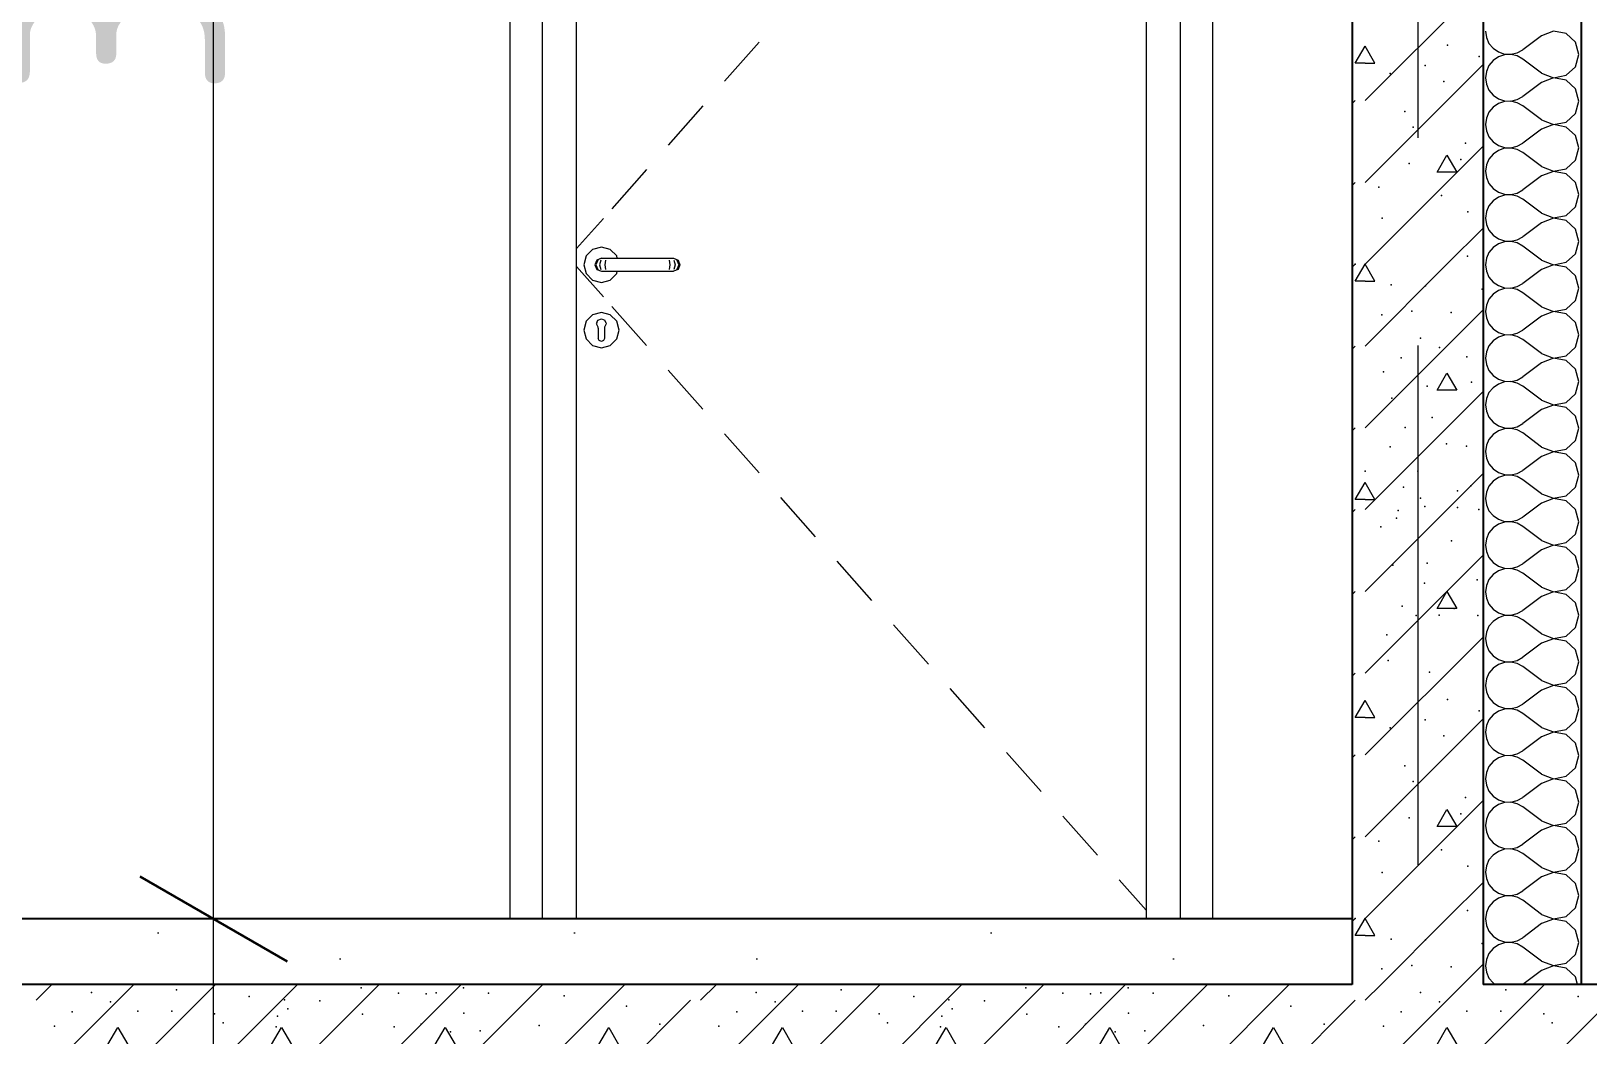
# Model space of a CAD drawing. Header units: millimetres. Extents: x 18162 to 7085488, y 72188 to 247925.
# Drawn here: x 4261495 to 4263873, y 149576 to 151110 of the extents above; entities that cross this region are included whole.
import ezdxf
from ezdxf.enums import TextEntityAlignment as Align

# ---------------------------------------------------------------- set-up
doc = ezdxf.new("R2010")
doc.units = ezdxf.units.MM
doc.header["$MEASUREMENT"] = 0
doc.linetypes.add('Double Dashed', pattern=[1093.611073, 529.166651, -211.666656, 141.111112, -211.666656])
for name, color, linetype in [('Archicad Doors', 7, 'Continuous'), ('Structural - Bearing', 7, 'Continuous'), ('Structural - Grid', 7, 'Continuous')]:
    doc.layers.add(name, color=color, linetype=linetype)
doc.styles.add('GENERATED_STYLE_3', font='', dxfattribs={"width": 0.8})
doc.styles.get('GENERATED_STYLE_3').set_extended_font_data('ISOCPEUR MON')
doc.dimstyles.new('GENERATED_STYLE__12', dxfattribs={"dimtxt": 330.000007, "dimasz": 171, "dimexe": 0.18, "dimexo": 150, "dimgap": 0, "dimtad": 1, "dimdec": 0, "dimzin": 0, "dimdsep": 46, "dimtxsty": 'GENERATED_STYLE_3', "dimblk": 'ARROWHEAD_2', "dimblk1": 'ARROWHEAD_2', "dimblk2": 'ARROWHEAD_2', "dimcen": 0.09, "dimclrd": 13, "dimclre": 13, "dimclrt": 13, "dimadec": 0, "dimazin": 0, "dimtfac": 1, "dimtdec": 4, "dimtmove": 0, "dimatfit": 3, "dimfxl": 1, "dimtolj": 1, "dimtzin": 0, "dimarcsym": 0})
doc.dimstyles.new('GENERATED_STYLE__13', dxfattribs={"dimtxt": 330.000007, "dimasz": 171, "dimexe": 0.18, "dimexo": 0.0625, "dimgap": 0, "dimtad": 1, "dimdec": 0, "dimzin": 0, "dimdsep": 46, "dimtxsty": 'GENERATED_STYLE_3', "dimblk": 'ARROWHEAD_2', "dimblk1": 'ARROWHEAD_2', "dimblk2": 'ARROWHEAD_2', "dimcen": 0.09, "dimse1": 1, "dimse2": 1, "dimclrd": 13, "dimclre": 13, "dimclrt": 13, "dimadec": 0, "dimazin": 0, "dimtfac": 1, "dimtdec": 4, "dimtmove": 0, "dimatfit": 3, "dimfxl": 1, "dimtolj": 1, "dimtzin": 0, "dimarcsym": 0})

# ---------------------------------------------------------------- blocks, each defined once
blk = doc.blocks.new('*X1442', base_point=(4294986.6, 104752.7))
at = {"layer": 'Structural - Bearing', "color": 7, "linetype": 'Continuous', "lineweight": 9}
for p, q in [((4263716.7, 151109.8), (4263718, 151100.1)), ((4263820.6, 151109.7), (4263802.4, 151102.7)), ((4263839.8, 151106.1), (4263820.6, 151109.7)), ((4263854.2, 151092.9), (4263839.8, 151106.1)), ((4263718, 151100.1), (4263722, 151091.1)), ((4263722, 151091.1), (4263728.3, 151083.5)), ((4263728.3, 151083.5), (4263736.4, 151077.9)), ((4263765.2, 151076.5), (4263773.8, 151081.3)), ((4263802.4, 151102.7), (4263773.8, 151081.3)), ((4263859.5, 151074.1), (4263854.2, 151092.9)), ((4263728.3, 151064.8), (4263722, 151057.2)), ((4263736.4, 151070.4), (4263728.3, 151064.8)), ((4263736.4, 151077.9), (4263745.7, 151074.8)), ((4263745.7, 151073.5), (4263736.4, 151070.4)), ((4263745.7, 151074.8), (4263755.6, 151074.3)), ((4263755.6, 151074), (4263745.7, 151073.5)), ((4263755.6, 151074.3), (4263765.2, 151076.5)), ((4263765.2, 151071.8), (4263755.6, 151074)), ((4263773.8, 151067), (4263765.2, 151071.8)), ((4263802.4, 151045.6), (4263773.8, 151067)), ((4263854.2, 151055.4), (4263859.5, 151074.1)), ((4263718, 151048.2), (4263716.7, 151038.4)), ((4263716.7, 151038.4), (4263718, 151028.7)), ((4263722, 151057.2), (4263718, 151048.2)), ((4263802.4, 151045.6), (4263820.6, 151038.6)), ((4263820.6, 151038.3), (4263802.4, 151031.3)), ((4263820.6, 151038.6), (4263839.8, 151042.2)), ((4263839.8, 151034.6), (4263820.6, 151038.3)), ((4263839.8, 151042.2), (4263854.2, 151055.4)), ((4263854.2, 151021.5), (4263839.8, 151034.6)), ((4263718, 151028.7), (4263722, 151019.6)), ((4263722, 151019.6), (4263728.3, 151012.1)), ((4263728.3, 151012.1), (4263736.4, 151006.5)), ((4263802.4, 151031.3), (4263773.8, 151009.8)), ((4263859.5, 151002.7), (4263854.2, 151021.5)), ((4263728.3, 150993.4), (4263722, 150985.8)), ((4263736.4, 150998.9), (4263728.3, 150993.4)), ((4263736.4, 151006.5), (4263745.7, 151003.3)), ((4263745.7, 151002.1), (4263736.4, 150998.9)), ((4263745.7, 151003.3), (4263755.6, 151002.8)), ((4263755.6, 151002.6), (4263745.7, 151002.1)), ((4263755.6, 151002.8), (4263765.2, 151005.1)), ((4263765.2, 151000.3), (4263755.6, 151002.6)), ((4263765.2, 151005.1), (4263773.8, 151009.8)), ((4263773.8, 150995.6), (4263765.2, 151000.3)), ((4263802.4, 150974.1), (4263773.8, 150995.6)), ((4263854.2, 150983.9), (4263859.5, 151002.7)), ((4263718, 150976.8), (4263716.7, 150967)), ((4263716.7, 150967), (4263718, 150957.2)), ((4263722, 150985.8), (4263718, 150976.8)), ((4263802.4, 150974.1), (4263820.6, 150967.1)), ((4263820.6, 150966.8), (4263802.4, 150959.8)), ((4263820.6, 150967.1), (4263839.8, 150970.8)), ((4263839.8, 150963.2), (4263820.6, 150966.8)), ((4263839.8, 150970.8), (4263854.2, 150983.9)), ((4263854.2, 150950.1), (4263839.8, 150963.2)), ((4263718, 150957.2), (4263722, 150948.2)), ((4263722, 150948.2), (4263728.3, 150940.6)), ((4263728.3, 150940.6), (4263736.4, 150935)), ((4263802.4, 150959.8), (4263773.8, 150938.4)), ((4263859.5, 150931.3), (4263854.2, 150950.1)), ((4263728.3, 150921.9), (4263722, 150914.3)), ((4263736.4, 150927.5), (4263728.3, 150921.9)), ((4263736.4, 150935), (4263745.7, 150931.9)), ((4263745.7, 150930.7), (4263736.4, 150927.5)), ((4263745.7, 150931.9), (4263755.6, 150931.4)), ((4263755.6, 150931.1), (4263745.7, 150930.7)), ((4263755.6, 150931.4), (4263765.2, 150933.7)), ((4263765.2, 150928.9), (4263755.6, 150931.1)), ((4263765.2, 150933.7), (4263773.8, 150938.4)), ((4263773.8, 150924.1), (4263765.2, 150928.9)), ((4263802.4, 150902.7), (4263773.8, 150924.1)), ((4263854.2, 150912.5), (4263859.5, 150931.3)), ((4263718, 150905.3), (4263716.7, 150895.6)), ((4263716.7, 150895.6), (4263718, 150885.8)), ((4263722, 150914.3), (4263718, 150905.3)), ((4263802.4, 150902.7), (4263820.6, 150895.7)), ((4263820.6, 150895.4), (4263802.4, 150888.4)), ((4263820.6, 150895.7), (4263839.8, 150899.3)), ((4263839.8, 150891.8), (4263820.6, 150895.4)), ((4263839.8, 150899.3), (4263854.2, 150912.5)), ((4263854.2, 150878.6), (4263839.8, 150891.8)), ((4263718, 150885.8), (4263722, 150876.8)), ((4263722, 150876.8), (4263728.3, 150869.2)), ((4263728.3, 150869.2), (4263736.4, 150863.6)), ((4263802.4, 150888.4), (4263773.8, 150867)), ((4263859.5, 150859.8), (4263854.2, 150878.6)), ((4263728.3, 150850.5), (4263722, 150842.9)), ((4263736.4, 150856.1), (4263728.3, 150850.5)), ((4263736.4, 150863.6), (4263745.7, 150860.5)), ((4263745.7, 150859.2), (4263736.4, 150856.1)), ((4263745.7, 150860.5), (4263755.6, 150860)), ((4263755.6, 150859.7), (4263745.7, 150859.2)), ((4263755.6, 150860), (4263765.2, 150862.2)), ((4263765.2, 150857.5), (4263755.6, 150859.7)), ((4263765.2, 150862.2), (4263773.8, 150867)), ((4263773.8, 150852.7), (4263765.2, 150857.5)), ((4263802.4, 150831.3), (4263773.8, 150852.7)), ((4263854.2, 150841.1), (4263859.5, 150859.8)), ((4263718, 150833.9), (4263716.7, 150824.1)), ((4263716.7, 150824.1), (4263718, 150814.4)), ((4263722, 150842.9), (4263718, 150833.9)), ((4263802.4, 150831.3), (4263820.6, 150824.3)), ((4263820.6, 150824), (4263802.4, 150817)), ((4263820.6, 150824.3), (4263839.8, 150827.9)), ((4263839.8, 150820.4), (4263820.6, 150824)), ((4263839.8, 150827.9), (4263854.2, 150841.1)), ((4263854.2, 150807.2), (4263839.8, 150820.4)), ((4263718, 150814.4), (4263722, 150805.4)), ((4263722, 150805.4), (4263728.3, 150797.8)), ((4263728.3, 150797.8), (4263736.4, 150792.2)), ((4263802.4, 150817), (4263773.8, 150795.6)), ((4263859.5, 150788.4), (4263854.2, 150807.2)), ((4263728.3, 150779.1), (4263722, 150771.5)), ((4263736.4, 150784.6), (4263728.3, 150779.1)), ((4263736.4, 150792.2), (4263745.7, 150789)), ((4263745.7, 150787.8), (4263736.4, 150784.6)), ((4263745.7, 150789), (4263755.6, 150788.6)), ((4263755.6, 150788.3), (4263745.7, 150787.8)), ((4263755.6, 150788.6), (4263765.2, 150790.8)), ((4263765.2, 150786), (4263755.6, 150788.3)), ((4263765.2, 150790.8), (4263773.8, 150795.6)), ((4263773.8, 150781.3), (4263765.2, 150786)), ((4263802.4, 150759.8), (4263773.8, 150781.3)), ((4263854.2, 150769.6), (4263859.5, 150788.4)), ((4263718, 150762.5), (4263716.7, 150752.7)), ((4263716.7, 150752.7), (4263718, 150742.9)), ((4263722, 150771.5), (4263718, 150762.5)), ((4263802.4, 150759.8), (4263820.6, 150752.8)), ((4263820.6, 150752.6), (4263802.4, 150745.6)), ((4263820.6, 150752.8), (4263839.8, 150756.5)), ((4263839.8, 150748.9), (4263820.6, 150752.6)), ((4263839.8, 150756.5), (4263854.2, 150769.6)), ((4263854.2, 150735.8), (4263839.8, 150748.9)), ((4263718, 150742.9), (4263722, 150733.9)), ((4263722, 150733.9), (4263728.3, 150726.3)), ((4263728.3, 150726.3), (4263736.4, 150720.8)), ((4263802.4, 150745.6), (4263773.8, 150724.1)), ((4263859.5, 150717), (4263854.2, 150735.8)), ((4263728.3, 150707.6), (4263722, 150700.1)), ((4263736.4, 150713.2), (4263728.3, 150707.6)), ((4263736.4, 150720.8), (4263745.7, 150717.6)), ((4263745.7, 150716.4), (4263736.4, 150713.2)), ((4263745.7, 150717.6), (4263755.6, 150717.1)), ((4263755.6, 150716.8), (4263745.7, 150716.4)), ((4263755.6, 150717.1), (4263765.2, 150719.4)), ((4263765.2, 150714.6), (4263755.6, 150716.8)), ((4263765.2, 150719.4), (4263773.8, 150724.1)), ((4263773.8, 150709.8), (4263765.2, 150714.6)), ((4263802.4, 150688.4), (4263773.8, 150709.8)), ((4263854.2, 150698.2), (4263859.5, 150717)), ((4263718, 150691), (4263716.7, 150681.3)), ((4263716.7, 150681.3), (4263718, 150671.5)), ((4263722, 150700.1), (4263718, 150691)), ((4263802.4, 150688.4), (4263820.6, 150681.4)), ((4263820.6, 150681.1), (4263802.4, 150674.1)), ((4263820.6, 150681.4), (4263839.8, 150685)), ((4263839.8, 150677.5), (4263820.6, 150681.1)), ((4263839.8, 150685), (4263854.2, 150698.2)), ((4263854.2, 150664.3), (4263839.8, 150677.5)), ((4263718, 150671.5), (4263722, 150662.5)), ((4263722, 150662.5), (4263728.3, 150654.9)), ((4263728.3, 150654.9), (4263736.4, 150649.3)), ((4263802.4, 150674.1), (4263773.8, 150652.7)), ((4263859.5, 150645.6), (4263854.2, 150664.3)), ((4263728.3, 150636.2), (4263722, 150628.6)), ((4263736.4, 150641.8), (4263728.3, 150636.2)), ((4263736.4, 150649.3), (4263745.7, 150646.2)), ((4263745.7, 150644.9), (4263736.4, 150641.8)), ((4263745.7, 150646.2), (4263755.6, 150645.7)), ((4263755.6, 150645.4), (4263745.7, 150644.9)), ((4263755.6, 150645.7), (4263765.2, 150647.9)), ((4263765.2, 150643.2), (4263755.6, 150645.4)), ((4263765.2, 150647.9), (4263773.8, 150652.7)), ((4263773.8, 150638.4), (4263765.2, 150643.2)), ((4263802.4, 150617), (4263773.8, 150638.4)), ((4263854.2, 150626.8), (4263859.5, 150645.6)), ((4263718, 150619.6), (4263716.7, 150609.8)), ((4263716.7, 150609.8), (4263718, 150600.1)), ((4263722, 150628.6), (4263718, 150619.6)), ((4263802.4, 150617), (4263820.6, 150610)), ((4263820.6, 150609.7), (4263802.4, 150602.7)), ((4263820.6, 150610), (4263839.8, 150613.6)), ((4263839.8, 150606.1), (4263820.6, 150609.7)), ((4263839.8, 150613.6), (4263854.2, 150626.8)), ((4263854.2, 150592.9), (4263839.8, 150606.1)), ((4263718, 150600.1), (4263722, 150591.1)), ((4263722, 150591.1), (4263728.3, 150583.5)), ((4263728.3, 150583.5), (4263736.4, 150577.9)), ((4263802.4, 150602.7), (4263773.8, 150581.3)), ((4263859.5, 150574.1), (4263854.2, 150592.9)), ((4263728.3, 150564.8), (4263722, 150557.2)), ((4263736.4, 150570.4), (4263728.3, 150564.8)), ((4263736.4, 150577.9), (4263745.7, 150574.8)), ((4263745.7, 150573.5), (4263736.4, 150570.4)), ((4263745.7, 150574.8), (4263755.6, 150574.3)), ((4263755.6, 150574), (4263745.7, 150573.5)), ((4263755.6, 150574.3), (4263765.2, 150576.5)), ((4263765.2, 150571.8), (4263755.6, 150574)), ((4263765.2, 150576.5), (4263773.8, 150581.3)), ((4263773.8, 150567), (4263765.2, 150571.8)), ((4263802.4, 150545.6), (4263773.8, 150567)), ((4263854.2, 150555.4), (4263859.5, 150574.1)), ((4263718, 150548.2), (4263716.7, 150538.4)), ((4263716.7, 150538.4), (4263718, 150528.7)), ((4263722, 150557.2), (4263718, 150548.2)), ((4263802.4, 150545.6), (4263820.6, 150538.6)), ((4263820.6, 150538.3), (4263802.4, 150531.3)), ((4263820.6, 150538.6), (4263839.8, 150542.2)), ((4263839.8, 150534.6), (4263820.6, 150538.3)), ((4263839.8, 150542.2), (4263854.2, 150555.4)), ((4263854.2, 150521.5), (4263839.8, 150534.6)), ((4263718, 150528.7), (4263722, 150519.6)), ((4263722, 150519.6), (4263728.3, 150512.1)), ((4263728.3, 150512.1), (4263736.4, 150506.5)), ((4263802.4, 150531.3), (4263773.8, 150509.8)), ((4263859.5, 150502.7), (4263854.2, 150521.5)), ((4263728.3, 150493.4), (4263722, 150485.8)), ((4263736.4, 150498.9), (4263728.3, 150493.4)), ((4263736.4, 150506.5), (4263745.7, 150503.3)), ((4263745.7, 150502.1), (4263736.4, 150498.9)), ((4263745.7, 150503.3), (4263755.6, 150502.8)), ((4263755.6, 150502.6), (4263745.7, 150502.1)), ((4263755.6, 150502.8), (4263765.2, 150505.1)), ((4263765.2, 150500.3), (4263755.6, 150502.6)), ((4263765.2, 150505.1), (4263773.8, 150509.8)), ((4263773.8, 150495.6), (4263765.2, 150500.3)), ((4263802.4, 150474.1), (4263773.8, 150495.6)), ((4263854.2, 150483.9), (4263859.5, 150502.7)), ((4263718, 150476.8), (4263716.7, 150467)), ((4263716.7, 150467), (4263718, 150457.2)), ((4263722, 150485.8), (4263718, 150476.8)), ((4263802.4, 150474.1), (4263820.6, 150467.1)), ((4263820.6, 150466.8), (4263802.4, 150459.8)), ((4263820.6, 150467.1), (4263839.8, 150470.8)), ((4263839.8, 150463.2), (4263820.6, 150466.8)), ((4263839.8, 150470.8), (4263854.2, 150483.9)), ((4263854.2, 150450.1), (4263839.8, 150463.2)), ((4263718, 150457.2), (4263722, 150448.2)), ((4263722, 150448.2), (4263728.3, 150440.6)), ((4263728.3, 150440.6), (4263736.4, 150435)), ((4263802.4, 150459.8), (4263773.8, 150438.4)), ((4263859.5, 150431.3), (4263854.2, 150450.1)), ((4263728.3, 150421.9), (4263722, 150414.3)), ((4263736.4, 150427.5), (4263728.3, 150421.9)), ((4263736.4, 150435), (4263745.7, 150431.9)), ((4263745.7, 150430.7), (4263736.4, 150427.5)), ((4263745.7, 150431.9), (4263755.6, 150431.4)), ((4263755.6, 150431.1), (4263745.7, 150430.7)), ((4263755.6, 150431.4), (4263765.2, 150433.7)), ((4263765.2, 150428.9), (4263755.6, 150431.1)), ((4263765.2, 150433.7), (4263773.8, 150438.4)), ((4263773.8, 150424.1), (4263765.2, 150428.9)), ((4263802.4, 150402.7), (4263773.8, 150424.1)), ((4263854.2, 150412.5), (4263859.5, 150431.3)), ((4263718, 150405.3), (4263716.7, 150395.6)), ((4263716.7, 150395.6), (4263718, 150385.8)), ((4263722, 150414.3), (4263718, 150405.3)), ((4263802.4, 150402.7), (4263820.6, 150395.7)), ((4263820.6, 150395.4), (4263802.4, 150388.4)), ((4263820.6, 150395.7), (4263839.8, 150399.3)), ((4263839.8, 150391.8), (4263820.6, 150395.4)), ((4263839.8, 150399.3), (4263854.2, 150412.5)), ((4263854.2, 150378.6), (4263839.8, 150391.8)), ((4263718, 150385.8), (4263722, 150376.8)), ((4263722, 150376.8), (4263728.3, 150369.2)), ((4263728.3, 150369.2), (4263736.4, 150363.6)), ((4263802.4, 150388.4), (4263773.8, 150367)), ((4263859.5, 150359.8), (4263854.2, 150378.6)), ((4263728.3, 150350.5), (4263722, 150342.9)), ((4263736.4, 150356.1), (4263728.3, 150350.5)), ((4263736.4, 150363.6), (4263745.7, 150360.5)), ((4263745.7, 150359.2), (4263736.4, 150356.1)), ((4263745.7, 150360.5), (4263755.6, 150360)), ((4263755.6, 150359.7), (4263745.7, 150359.2)), ((4263755.6, 150360), (4263765.2, 150362.2)), ((4263765.2, 150357.5), (4263755.6, 150359.7)), ((4263765.2, 150362.2), (4263773.8, 150367)), ((4263773.8, 150352.7), (4263765.2, 150357.5)), ((4263802.4, 150331.3), (4263773.8, 150352.7)), ((4263854.2, 150341.1), (4263859.5, 150359.8)), ((4263718, 150333.9), (4263716.7, 150324.1)), ((4263716.7, 150324.1), (4263718, 150314.4)), ((4263722, 150342.9), (4263718, 150333.9)), ((4263802.4, 150331.3), (4263820.6, 150324.3)), ((4263820.6, 150324), (4263802.4, 150317)), ((4263820.6, 150324.3), (4263839.8, 150327.9)), ((4263839.8, 150320.4), (4263820.6, 150324)), ((4263839.8, 150327.9), (4263854.2, 150341.1)), ((4263854.2, 150307.2), (4263839.8, 150320.4)), ((4263718, 150314.4), (4263722, 150305.4)), ((4263722, 150305.4), (4263728.3, 150297.8)), ((4263728.3, 150297.8), (4263736.4, 150292.2)), ((4263802.4, 150317), (4263773.8, 150295.6)), ((4263859.5, 150288.4), (4263854.2, 150307.2)), ((4263728.3, 150279.1), (4263722, 150271.5)), ((4263736.4, 150284.6), (4263728.3, 150279.1)), ((4263736.4, 150292.2), (4263745.7, 150289)), ((4263745.7, 150287.8), (4263736.4, 150284.6)), ((4263745.7, 150289), (4263755.6, 150288.6)), ((4263755.6, 150288.3), (4263745.7, 150287.8)), ((4263755.6, 150288.6), (4263765.2, 150290.8)), ((4263765.2, 150286), (4263755.6, 150288.3)), ((4263765.2, 150290.8), (4263773.8, 150295.6)), ((4263773.8, 150281.3), (4263765.2, 150286)), ((4263802.4, 150259.8), (4263773.8, 150281.3)), ((4263854.2, 150269.6), (4263859.5, 150288.4)), ((4263718, 150262.5), (4263716.7, 150252.7)), ((4263716.7, 150252.7), (4263718, 150242.9)), ((4263722, 150271.5), (4263718, 150262.5)), ((4263802.4, 150259.8), (4263820.6, 150252.8)), ((4263820.6, 150252.6), (4263802.4, 150245.6)), ((4263820.6, 150252.8), (4263839.8, 150256.5)), ((4263839.8, 150248.9), (4263820.6, 150252.6)), ((4263839.8, 150256.5), (4263854.2, 150269.6)), ((4263854.2, 150235.8), (4263839.8, 150248.9)), ((4263718, 150242.9), (4263722, 150233.9)), ((4263722, 150233.9), (4263728.3, 150226.3)), ((4263728.3, 150226.3), (4263736.4, 150220.8)), ((4263802.4, 150245.6), (4263773.8, 150224.1)), ((4263859.5, 150217), (4263854.2, 150235.8)), ((4263728.3, 150207.6), (4263722, 150200.1)), ((4263736.4, 150213.2), (4263728.3, 150207.6)), ((4263736.4, 150220.8), (4263745.7, 150217.6)), ((4263745.7, 150216.4), (4263736.4, 150213.2)), ((4263745.7, 150217.6), (4263755.6, 150217.1)), ((4263755.6, 150216.8), (4263745.7, 150216.4)), ((4263755.6, 150217.1), (4263765.2, 150219.4)), ((4263765.2, 150214.6), (4263755.6, 150216.8)), ((4263765.2, 150219.4), (4263773.8, 150224.1)), ((4263773.8, 150209.8), (4263765.2, 150214.6)), ((4263802.4, 150188.4), (4263773.8, 150209.8)), ((4263854.2, 150198.2), (4263859.5, 150217)), ((4263718, 150191), (4263716.7, 150181.3)), ((4263716.7, 150181.3), (4263718, 150171.5)), ((4263722, 150200.1), (4263718, 150191)), ((4263802.4, 150188.4), (4263820.6, 150181.4)), ((4263820.6, 150181.1), (4263802.4, 150174.1)), ((4263820.6, 150181.4), (4263839.8, 150185)), ((4263839.8, 150177.5), (4263820.6, 150181.1)), ((4263839.8, 150185), (4263854.2, 150198.2)), ((4263718, 150171.5), (4263722, 150162.5)), ((4263722, 150162.5), (4263728.3, 150154.9)), ((4263728.3, 150154.9), (4263736.4, 150149.3)), ((4263802.4, 150174.1), (4263773.8, 150152.7)), ((4263854.2, 150164.3), (4263839.8, 150177.5)), ((4263859.5, 150145.6), (4263854.2, 150164.3)), ((4263728.3, 150136.2), (4263722, 150128.6)), ((4263736.4, 150141.8), (4263728.3, 150136.2)), ((4263736.4, 150149.3), (4263745.7, 150146.2)), ((4263745.7, 150144.9), (4263736.4, 150141.8)), ((4263745.7, 150146.2), (4263755.6, 150145.7)), ((4263755.6, 150145.4), (4263745.7, 150144.9)), ((4263755.6, 150145.7), (4263765.2, 150147.9)), ((4263765.2, 150143.2), (4263755.6, 150145.4)), ((4263765.2, 150147.9), (4263773.8, 150152.7)), ((4263773.8, 150138.4), (4263765.2, 150143.2)), ((4263802.4, 150117), (4263773.8, 150138.4)), ((4263854.2, 150126.8), (4263859.5, 150145.6)), ((4263718, 150119.6), (4263716.7, 150109.8)), ((4263716.7, 150109.8), (4263718, 150100.1)), ((4263722, 150128.6), (4263718, 150119.6)), ((4263802.4, 150117), (4263820.6, 150110)), ((4263820.6, 150109.7), (4263802.4, 150102.7)), ((4263820.6, 150110), (4263839.8, 150113.6)), ((4263839.8, 150106.1), (4263820.6, 150109.7)), ((4263839.8, 150113.6), (4263854.2, 150126.8)), ((4263718, 150100.1), (4263722, 150091.1)), ((4263722, 150091.1), (4263728.3, 150083.5)), ((4263728.3, 150083.5), (4263736.4, 150077.9)), ((4263802.4, 150102.7), (4263773.8, 150081.3)), ((4263854.2, 150092.9), (4263839.8, 150106.1)), ((4263859.5, 150074.1), (4263854.2, 150092.9)), ((4263728.3, 150064.8), (4263722, 150057.2)), ((4263736.4, 150070.4), (4263728.3, 150064.8)), ((4263736.4, 150077.9), (4263745.7, 150074.8)), ((4263745.7, 150073.5), (4263736.4, 150070.4)), ((4263745.7, 150074.8), (4263755.6, 150074.3)), ((4263755.6, 150074), (4263745.7, 150073.5)), ((4263755.6, 150074.3), (4263765.2, 150076.5)), ((4263765.2, 150071.8), (4263755.6, 150074)), ((4263765.2, 150076.5), (4263773.8, 150081.3)), ((4263773.8, 150067), (4263765.2, 150071.8)), ((4263802.4, 150045.6), (4263773.8, 150067)), ((4263854.2, 150055.4), (4263859.5, 150074.1)), ((4263718, 150048.2), (4263716.7, 150038.4)), ((4263716.7, 150038.4), (4263718, 150028.7)), ((4263722, 150057.2), (4263718, 150048.2)), ((4263802.4, 150045.6), (4263820.6, 150038.6)), ((4263820.6, 150038.3), (4263802.4, 150031.3)), ((4263820.6, 150038.6), (4263839.8, 150042.2)), ((4263839.8, 150034.6), (4263820.6, 150038.3)), ((4263839.8, 150042.2), (4263854.2, 150055.4)), ((4263718, 150028.7), (4263722, 150019.6)), ((4263722, 150019.6), (4263728.3, 150012.1)), ((4263728.3, 150012.1), (4263736.4, 150006.5)), ((4263802.4, 150031.3), (4263773.8, 150009.8)), ((4263854.2, 150021.5), (4263839.8, 150034.6)), ((4263859.5, 150002.7), (4263854.2, 150021.5)), ((4263728.3, 149993.4), (4263722, 149985.8)), ((4263736.4, 149998.9), (4263728.3, 149993.4)), ((4263736.4, 150006.5), (4263745.7, 150003.3)), ((4263745.7, 150002.1), (4263736.4, 149998.9)), ((4263745.7, 150003.3), (4263755.6, 150002.8)), ((4263755.6, 150002.6), (4263745.7, 150002.1)), ((4263755.6, 150002.8), (4263765.2, 150005.1)), ((4263765.2, 150000.3), (4263755.6, 150002.6)), ((4263765.2, 150005.1), (4263773.8, 150009.8)), ((4263773.8, 149995.6), (4263765.2, 150000.3)), ((4263802.4, 149974.1), (4263773.8, 149995.6)), ((4263854.2, 149983.9), (4263859.5, 150002.7)), ((4263718, 149976.8), (4263716.7, 149967)), ((4263716.7, 149967), (4263718, 149957.2)), ((4263722, 149985.8), (4263718, 149976.8)), ((4263802.4, 149974.1), (4263820.6, 149967.1)), ((4263820.6, 149966.8), (4263802.4, 149959.8)), ((4263820.6, 149967.1), (4263839.8, 149970.8)), ((4263839.8, 149963.2), (4263820.6, 149966.8)), ((4263839.8, 149970.8), (4263854.2, 149983.9)), ((4263718, 149957.2), (4263722, 149948.2)), ((4263722, 149948.2), (4263728.3, 149940.6)), ((4263728.3, 149940.6), (4263736.4, 149935)), ((4263802.4, 149959.8), (4263773.8, 149938.4)), ((4263854.2, 149950.1), (4263839.8, 149963.2)), ((4263859.5, 149931.3), (4263854.2, 149950.1)), ((4263728.3, 149921.9), (4263722, 149914.3)), ((4263736.4, 149927.5), (4263728.3, 149921.9)), ((4263736.4, 149935), (4263745.7, 149931.9)), ((4263745.7, 149930.7), (4263736.4, 149927.5)), ((4263745.7, 149931.9), (4263755.6, 149931.4)), ((4263755.6, 149931.1), (4263745.7, 149930.7)), ((4263755.6, 149931.4), (4263765.2, 149933.7)), ((4263765.2, 149928.9), (4263755.6, 149931.1)), ((4263765.2, 149933.7), (4263773.8, 149938.4)), ((4263773.8, 149924.1), (4263765.2, 149928.9)), ((4263802.4, 149902.7), (4263773.8, 149924.1)), ((4263854.2, 149912.5), (4263859.5, 149931.3)), ((4263718, 149905.3), (4263716.7, 149895.6)), ((4263716.7, 149895.6), (4263718, 149885.8)), ((4263722, 149914.3), (4263718, 149905.3)), ((4263802.4, 149902.7), (4263820.6, 149895.7)), ((4263820.6, 149895.4), (4263802.4, 149888.4)), ((4263820.6, 149895.7), (4263839.8, 149899.3)), ((4263839.8, 149891.8), (4263820.6, 149895.4)), ((4263839.8, 149899.3), (4263854.2, 149912.5)), ((4263718, 149885.8), (4263722, 149876.8)), ((4263722, 149876.8), (4263728.3, 149869.2)), ((4263728.3, 149869.2), (4263736.4, 149863.6)), ((4263802.4, 149888.4), (4263773.8, 149867)), ((4263854.2, 149878.6), (4263839.8, 149891.8)), ((4263859.5, 149859.8), (4263854.2, 149878.6)), ((4263728.3, 149850.5), (4263722, 149842.9)), ((4263736.4, 149856.1), (4263728.3, 149850.5)), ((4263736.4, 149863.6), (4263745.7, 149860.5)), ((4263745.7, 149859.2), (4263736.4, 149856.1)), ((4263745.7, 149860.5), (4263755.6, 149860)), ((4263755.6, 149859.7), (4263745.7, 149859.2)), ((4263755.6, 149860), (4263765.2, 149862.2)), ((4263765.2, 149857.5), (4263755.6, 149859.7)), ((4263765.2, 149862.2), (4263773.8, 149867)), ((4263773.8, 149852.7), (4263765.2, 149857.5)), ((4263802.4, 149831.3), (4263773.8, 149852.7)), ((4263854.2, 149841.1), (4263859.5, 149859.8)), ((4263718, 149833.9), (4263716.7, 149824.1)), ((4263716.7, 149824.1), (4263718, 149814.4)), ((4263722, 149842.9), (4263718, 149833.9)), ((4263802.4, 149831.3), (4263820.6, 149824.3)), ((4263820.6, 149824), (4263802.4, 149817)), ((4263820.6, 149824.3), (4263839.8, 149827.9)), ((4263839.8, 149820.4), (4263820.6, 149824)), ((4263839.8, 149827.9), (4263854.2, 149841.1)), ((4263718, 149814.4), (4263722, 149805.4)), ((4263722, 149805.4), (4263728.3, 149797.8)), ((4263728.3, 149797.8), (4263736.4, 149792.2)), ((4263802.4, 149817), (4263773.8, 149795.6)), ((4263854.2, 149807.2), (4263839.8, 149820.4)), ((4263859.5, 149788.4), (4263854.2, 149807.2)), ((4263728.3, 149779.1), (4263722, 149771.5)), ((4263736.4, 149784.6), (4263728.3, 149779.1)), ((4263736.4, 149792.2), (4263745.7, 149789)), ((4263745.7, 149787.8), (4263736.4, 149784.6)), ((4263745.7, 149789), (4263755.6, 149788.6)), ((4263755.6, 149788.3), (4263745.7, 149787.8)), ((4263755.6, 149788.6), (4263765.2, 149790.8)), ((4263765.2, 149786), (4263755.6, 149788.3)), ((4263765.2, 149790.8), (4263773.8, 149795.6)), ((4263773.8, 149781.3), (4263765.2, 149786)), ((4263802.4, 149759.8), (4263773.8, 149781.3)), ((4263854.2, 149769.6), (4263859.5, 149788.4)), ((4263718, 149762.5), (4263716.7, 149752.7)), ((4263716.7, 149752.7), (4263718, 149742.9)), ((4263722, 149771.5), (4263718, 149762.5)), ((4263802.4, 149759.8), (4263820.6, 149752.8)), ((4263820.6, 149752.6), (4263802.4, 149745.6)), ((4263820.6, 149752.8), (4263839.8, 149756.5)), ((4263839.8, 149748.9), (4263820.6, 149752.6)), ((4263839.8, 149756.5), (4263854.2, 149769.6)), ((4263718, 149742.9), (4263722, 149733.9)), ((4263722, 149733.9), (4263728.3, 149726.3)), ((4263728.3, 149726.3), (4263736.4, 149720.8)), ((4263802.4, 149745.6), (4263773.8, 149724.1)), ((4263854.2, 149735.8), (4263839.8, 149748.9)), ((4263859.5, 149717), (4263854.2, 149735.8)), ((4263728.3, 149707.6), (4263722, 149700.1)), ((4263736.4, 149713.2), (4263728.3, 149707.6)), ((4263736.4, 149720.8), (4263745.7, 149717.6)), ((4263745.7, 149716.4), (4263736.4, 149713.2)), ((4263745.7, 149717.6), (4263755.6, 149717.1)), ((4263755.6, 149716.8), (4263745.7, 149716.4)), ((4263755.6, 149717.1), (4263765.2, 149719.4)), ((4263765.2, 149714.6), (4263755.6, 149716.8)), ((4263765.2, 149719.4), (4263773.8, 149724.1)), ((4263773.8, 149709.8), (4263765.2, 149714.6)), ((4263802.4, 149688.4), (4263773.8, 149709.8)), ((4263854.2, 149698.2), (4263859.5, 149717)), ((4263718, 149691), (4263716.7, 149681.3)), ((4263716.7, 149681.3), (4263718, 149671.5)), ((4263722, 149700.1), (4263718, 149691)), ((4263802.4, 149688.4), (4263820.6, 149681.4)), ((4263820.6, 149681.1), (4263802.4, 149674.1)), ((4263820.6, 149681.4), (4263839.8, 149685)), ((4263839.8, 149677.5), (4263820.6, 149681.1)), ((4263839.8, 149685), (4263854.2, 149698.2)), ((4263718, 149671.5), (4263722, 149662.5)), ((4263722, 149662.5), (4263728.3, 149654.9)), ((4263728.3, 149654.9), (4263731.5, 149652.7)), ((4263802.4, 149674.1), (4263773.8, 149652.7)), ((4263854.2, 149664.3), (4263839.8, 149677.5)), ((4263857.5, 149652.7), (4263854.2, 149664.3))]:
    blk.add_line(p, q, dxfattribs=at)
blk = doc.blocks.new('*X1443', base_point=(4294986.6, 104752.7))
at = {"layer": 'Structural - Bearing', "color": 7, "linetype": 'Continuous', "lineweight": 9}
for p, q in [((4263532.8, 151003.5), (4263713.1, 151183.8)), ((4263517.7, 151060.8), (4263532.8, 151086.8)), ((4263547.9, 151060.8), (4263532.8, 151086.8)), ((4263532.8, 151060.8), (4263517.7, 151060.8)), ((4263532.8, 151060.8), (4263547.9, 151060.8)), ((4263532.8, 150878.5), (4263713.1, 151058.8)), ((4263513.1, 150998.9), (4263517.7, 151003.5)), ((4263532.8, 150753.5), (4263713.1, 150933.8)), ((4263642.7, 150894.1), (4263657.8, 150920.1)), ((4263657.8, 150920.1), (4263672.7, 150894.1)), ((4263672.7, 150894.1), (4263642.7, 150894.1)), ((4263513.1, 150873.9), (4263517.7, 150878.5)), ((4263657.8, 150753.5), (4263713.1, 150808.8)), ((4263513.1, 150748.9), (4263517.7, 150753.4)), ((4263517.7, 150727.5), (4263532.8, 150753.5)), ((4263547.9, 150727.5), (4263532.8, 150753.5)), ((4263532.8, 150628.4), (4263657.8, 150753.4)), ((4263532.8, 150727.4), (4263517.7, 150727.5)), ((4263532.8, 150727.4), (4263547.9, 150727.5)), ((4263532.8, 150503.4), (4263713.1, 150683.7)), ((4263513.1, 150623.9), (4263517.7, 150628.4)), ((4263642.7, 150560.8), (4263657.8, 150586.8)), ((4263657.8, 150586.8), (4263672.7, 150560.8)), ((4263532.8, 150378.4), (4263713.1, 150558.7)), ((4263672.7, 150560.8), (4263642.7, 150560.8)), ((4263513.1, 150498.9), (4263517.7, 150503.4)), ((4263517.7, 150394.1), (4263532.8, 150420.1)), ((4263532.8, 150253.4), (4263713.1, 150433.7)), ((4263547.9, 150394.1), (4263532.8, 150420.1)), ((4263532.8, 150394.1), (4263517.7, 150394.1)), ((4263532.8, 150394.1), (4263547.9, 150394.1)), ((4263513.1, 150373.9), (4263517.7, 150378.4)), ((4263532.8, 150128.4), (4263713.1, 150308.7)), ((4263513.1, 150248.9), (4263517.7, 150253.4)), ((4263642.7, 150227.5), (4263657.8, 150253.5)), ((4263657.8, 150253.5), (4263672.7, 150227.4)), ((4263672.7, 150227.4), (4263642.7, 150227.5)), ((4263532.8, 150003.4), (4263713.1, 150183.7)), ((4263513.1, 150123.9), (4263517.7, 150128.4)), ((4263517.7, 150060.8), (4263532.8, 150086.8)), ((4263547.9, 150060.8), (4263532.8, 150086.8)), ((4263532.8, 150060.8), (4263517.7, 150060.8)), ((4263532.8, 150060.8), (4263547.9, 150060.8)), ((4263532.8, 149878.4), (4263713.1, 150058.7)), ((4263513.1, 149998.9), (4263517.7, 150003.4)), ((4263532.8, 149753.4), (4263713.1, 149933.7)), ((4263642.7, 149894.1), (4263657.8, 149920.1)), ((4263657.8, 149920.1), (4263672.7, 149894.1)), ((4263672.7, 149894.1), (4263642.7, 149894.1)), ((4263513.1, 149873.9), (4263517.7, 149878.4)), ((4263657.8, 149753.4), (4263713.1, 149808.7)), ((4263513.1, 149748.8), (4263517.7, 149753.4)), ((4263517.7, 149727.4), (4263532.8, 149753.4)), ((4263547.9, 149727.4), (4263532.8, 149753.4)), ((4263557.1, 149652.7), (4263657.8, 149753.4)), ((4263532.8, 149727.4), (4263517.7, 149727.4)), ((4263532.8, 149727.4), (4263547.9, 149727.4)), ((4263682.1, 149652.7), (4263713.1, 149683.7))]:
    blk.add_line(p, q, dxfattribs=at)
for p in [(4263658.8, 151088.1), (4263707.2, 151071.1), (4263571.3, 151045.1), (4263624.8, 151057.2), (4263653, 151032.8), (4263593.6, 150987), (4263606.3, 150963), (4263686.2, 150938.4), (4263600.1, 150907.3), (4263678.9, 150913.5), (4263554, 150871.5), (4263649.3, 150858.6), (4263559.1, 150823.9), (4263689.8, 150833.6), (4263517.7, 150753.5), (4263517.7, 150753.5), (4263517.7, 150753.4), (4263532.8, 150753.5), (4263532.8, 150753.4), (4263532.8, 150753.4), (4263689.2, 150765.9), (4263572.4, 150721.8), (4263625, 150720.7), (4263711.5, 150715.3), (4263604.2, 150681.5), (4263664.2, 150679.5), (4263558.4, 150676.3), (4263617.5, 150640.6), (4263587.9, 150610.6), (4263646.7, 150626.1), (4263688.2, 150612), (4263560.8, 150589.1), (4263627.8, 150567.2), (4263695.4, 150573), (4263573.8, 150548.6), (4263635.3, 150519.3), (4263593.9, 150503.8), (4263571.3, 150474.4), (4263657.3, 150479.1), (4263687.9, 150475.4), (4263532.8, 150437.2), (4263613.6, 150437.2), (4263591.7, 150412.7), (4263617.5, 150395.9), (4263673.8, 150407.1), (4263694.1, 150414.7), (4263583.1, 150377.1), (4263623.9, 150383.1), (4263673.8, 150381.5), (4263706.7, 150378.6), (4263557, 150352.2), (4263580.9, 150365.5), (4263665, 150330.7), (4263627.8, 150296.8), (4263575.4, 150293.7), (4263623.3, 150265.8), (4263703.8, 150271), (4263589.3, 150230.9), (4263669, 150227.3), (4263610.6, 150216.6), (4263645.8, 150217), (4263705.2, 150216.4), (4263566.1, 150187), (4263568, 150147.6), (4263631, 150129.8), (4263658.8, 150088.1), (4263707.2, 150071.1), (4263571.3, 150045), (4263624.8, 150057.2), (4263653, 150032.8), (4263593.6, 149987), (4263606.3, 149963), (4263686.2, 149938.4), (4263600.1, 149907.3), (4263678.9, 149913.5), (4263554, 149871.5), (4263649.3, 149858.6), (4263559.1, 149823.8), (4263689.8, 149833.6), (4263517.7, 149753.4), (4263517.7, 149753.4), (4263517.7, 149753.4), (4263532.8, 149753.4), (4263532.8, 149753.4), (4263532.8, 149753.4), (4263689.2, 149765.9), (4263572.4, 149721.7), (4263625, 149720.7), (4263711.5, 149715.3), (4263604.2, 149681.5), (4263664.2, 149679.5), (4263558.4, 149676.3)]:
    blk.add_point(p, dxfattribs=at)
blk = doc.blocks.new('*X1445', base_point=(4294986.6, 104752.7))
at = {"layer": 'Structural - Bearing', "color": 7, "linetype": 'Continuous', "lineweight": 9}
for p, q in [((4261502.5, 149628.4), (4261526.8, 149652.7)), ((4261502.5, 149503.4), (4261651.8, 149652.7)), ((4261616.8, 149492.7), (4261776.8, 149652.7)), ((4261741.8, 149492.7), (4261901.8, 149652.7)), ((4261866.8, 149492.7), (4262026.8, 149652.7)), ((4261991.8, 149492.7), (4262151.8, 149652.7)), ((4262116.8, 149492.7), (4262276.8, 149652.7)), ((4262241.8, 149492.7), (4262401.8, 149652.7)), ((4262517.7, 149628.4), (4262542, 149652.7)), ((4262517.7, 149503.4), (4262667, 149652.7)), ((4262632, 149492.7), (4262792, 149652.7)), ((4262757, 149492.7), (4262917, 149652.7)), ((4262882, 149492.7), (4263042, 149652.7)), ((4263007, 149492.7), (4263167, 149652.7)), ((4263132, 149492.7), (4263292, 149652.7)), ((4263257, 149492.7), (4263417, 149652.7)), ((4263532.8, 149628.4), (4263557.1, 149652.7)), ((4263532.8, 149503.4), (4263682.1, 149652.7)), ((4262366.8, 149492.7), (4262502.5, 149628.4)), ((4263382, 149492.7), (4263517.7, 149628.4)), ((4261612.4, 149560.8), (4261627.5, 149586.8)), ((4261627.5, 149586.8), (4261642.5, 149560.7)), ((4261862.4, 149560.8), (4261877.5, 149586.8)), ((4261877.5, 149586.8), (4261892.5, 149560.7)), ((4262112.4, 149560.8), (4262127.5, 149586.8)), ((4262127.5, 149586.8), (4262142.5, 149560.7)), ((4262362.4, 149560.8), (4262377.5, 149586.8)), ((4262377.5, 149586.8), (4262392.5, 149560.7)), ((4262627.5, 149560.8), (4262642.7, 149586.8)), ((4262642.7, 149586.8), (4262657.6, 149560.7)), ((4262877.5, 149560.8), (4262892.7, 149586.8)), ((4262892.7, 149586.8), (4262907.6, 149560.7)), ((4263127.5, 149560.8), (4263142.7, 149586.8)), ((4263142.7, 149586.8), (4263157.6, 149560.7)), ((4263377.5, 149560.8), (4263392.7, 149586.8)), ((4263392.7, 149586.8), (4263407.6, 149560.7)), ((4263642.7, 149560.8), (4263657.8, 149586.8)), ((4263657.8, 149586.8), (4263672.7, 149560.7))]:
    blk.add_line(p, q, dxfattribs=at)
for p in [(4261587.3, 149640.6), (4261717.3, 149644.5), (4261828.1, 149634.2), (4261999.2, 149647.4), (4262056, 149639.3), (4262098.3, 149638.2), (4262113.8, 149639.8), (4262155.5, 149647.5), (4262193.8, 149639.3), (4262309.3, 149635.1), (4262602.4, 149640.6), (4262732.4, 149644.5), (4262843.2, 149634.2), (4263014.4, 149647.4), (4263071.1, 149639.3), (4263113.5, 149638.2), (4263128.9, 149639.8), (4263170.6, 149647.5), (4263208.9, 149639.3), (4263324.4, 149635.1), (4263617.5, 149640.6), (4261557.6, 149610.6), (4261616.4, 149626.1), (4261657.9, 149612), (4261709.7, 149611.6), (4261775.3, 149607.7), (4261882, 149629), (4261887.1, 149615.4), (4261936.1, 149627.4), (4262001, 149607.3), (4262156.2, 149609), (4262404.3, 149619.7), (4262572.8, 149610.6), (4262631.6, 149626.1), (4262673.1, 149612), (4262724.8, 149611.6), (4262790.5, 149607.7), (4262897.1, 149629), (4262902.2, 149615.4), (4262951.2, 149627.4), (4263016.1, 149607.3), (4263171.4, 149609), (4263419.4, 149619.7), (4263587.9, 149610.6), (4263646.7, 149626.1), (4263688.2, 149612), (4261530.6, 149589.1), (4261788.3, 149594.2), (4261869.3, 149587.8), (4261871.2, 149604.2), (4262049.6, 149587.8), (4262090.8, 149591.7), (4262270.9, 149589.7), (4262455.2, 149591.7), (4262545.7, 149589.1), (4262803.4, 149594.2), (4262884.4, 149587.8), (4262886.3, 149604.2), (4263064.7, 149587.8), (4263105.9, 149591.7), (4263286, 149589.7), (4263470.3, 149591.7), (4263560.8, 149589.1), (4262135.8, 149580.1), (4262181, 149582), (4263151, 149580.1), (4263196.1, 149582)]:
    blk.add_point(p, dxfattribs=at)
blk = doc.blocks.new('*X1448', base_point=(4294986.6, 104752.7))
at = {"layer": 'Structural - Bearing', "color": 7, "linetype": 'Continuous', "lineweight": 9}
for p, q in [((4263713.1, 149558.7), (4263807.1, 149652.7)), ((4263772.1, 149492.7), (4263932.1, 149652.7))]:
    blk.add_line(p, q, dxfattribs=at)
for p in [(4263747.6, 149644.5), (4263858.3, 149634.2), (4263739.9, 149611.6), (4263805.6, 149607.7), (4263818.5, 149594.2)]:
    blk.add_point(p, dxfattribs=at)
blk = doc.blocks.new('Standard grid marker[365]_3', base_point=(4263613.1, 164752.7))
at = {"layer": 'Structural - Grid', "color": 13, "linetype": 'Double Dashed', "lineweight": 13, "ltscale": 1.5}
blk.add_line((4263613.1, 163752.7), (4263613.1, 97752.7), dxfattribs=at)
at = {"layer": 'Structural - Grid', "color": 13, "lineweight": 13, "style": 'GENERATED_STYLE_3'}
blk.add_attdef('AC_MarkerText_1', text='', height=375, rotation=360, dxfattribs=at).set_placement((4263613.1, 96490.2), align=Align.TOP_CENTER)
blk = doc.blocks.new('*D1677', base_point=(4294986.6, 104752.7))
at = {"color": 12, "linetype": 'Continuous', "lineweight": 35}
for p, q in [((4268368, 149557.7), (4268593, 149427.8)), ((4268368, 146817.7), (4268593, 146687.8))]:
    blk.add_line(p, q, dxfattribs=at)
at = {"color": 13, "linetype": 'Continuous', "lineweight": 13}
for p, q in [((4268649.2, 149492.7), (4268311.7, 149492.7)), ((4268480.5, 146752.7), (4268480.5, 149492.7)), ((4268649.2, 146752.7), (4268311.7, 146752.7))]:
    blk.add_line(p, q, dxfattribs=at)
at = {"color": 13, "lineweight": 13, "char_height": 330, "attachment_point": 7, "rotation": 90, "style": 'GENERATED_STYLE_3'}
for s, insert in [('\\A1;{\\pql;\\fISOCPEUR MON|b0|i0|c0|p0;\\W0.800000;500}', (4268510.3, 148874.4)), ('\\A1;{\\pql;\\fISOCPEUR MON|b0|i0|c0|p0;\\W0.800000;2,740}', (4268576.1, 147417.9))]:
    blk.add_mtext(s, dxfattribs=dict(at, insert=insert))
blk = doc.blocks.new('ARROWHEAD_2')
at = {"color": 0, "linetype": 'Continuous', "lineweight": 0}
for p, q in [((-0.378, -0.655), (0.378, 0.655)), ((0, 0), (-1, 0))]:
    blk.add_line(p, q, dxfattribs=at)
blk = doc.blocks.new('*D1730', base_point=(4294986.6, 104752.7))
at = {"color": 12, "linetype": 'Continuous', "lineweight": 35}
for p, q in [((4271333.2, 149117.7), (4271558.2, 148987.8)), ((4271333.2, 146817.7), (4271558.2, 146687.8))]:
    blk.add_line(p, q, dxfattribs=at)
at = {"color": 13, "linetype": 'Continuous', "lineweight": 13}
for p, q in [((4271614.4, 149052.7), (4270763.1, 149052.7)), ((4271445.7, 146752.7), (4271445.7, 149052.7)), ((4271614.4, 146752.7), (4271276.9, 146752.7))]:
    blk.add_line(p, q, dxfattribs=at)
at = {"color": 13, "lineweight": 13, "char_height": 330, "attachment_point": 7, "rotation": 90, "style": 'GENERATED_STYLE_3'}
for s, insert in [('\\A1;{\\pql;\\fISOCPEUR MON|b0|i0|c0|p0;\\W0.800000;440}', (4271096, 148969.7)), ('\\A1;{\\pql;\\fISOCPEUR MON|b0|i0|c0|p0;\\W0.800000;2,300}', (4271541.3, 147764.4)), ('\\A1;{\\pql;\\fISOCPEUR MON|b0|i0|c0|p0;\\W0.800000;260}', (4271475.5, 146817.7))]:
    blk.add_mtext(s, dxfattribs=dict(at, insert=insert))
blk = doc.blocks.new('*D1763', base_point=(4294986.6, 104752.7))
at = {"color": 12, "linetype": 'Continuous', "lineweight": 35}
for p, q in [((4261661.1, 149557.7), (4261886.1, 149427.8)), ((4261661.1, 146817.7), (4261886.1, 146687.8))]:
    blk.add_line(p, q, dxfattribs=at)
at = {"color": 13, "linetype": 'Continuous', "lineweight": 13}
for p, q in [((4261942.3, 149492.7), (4261604.8, 149492.7)), ((4261773.6, 146752.7), (4261773.6, 149492.7)), ((4261942.3, 146752.7), (4261604.8, 146752.7))]:
    blk.add_line(p, q, dxfattribs=at)
at = {"color": 13, "lineweight": 13, "char_height": 330, "attachment_point": 7, "rotation": 90, "style": 'GENERATED_STYLE_3'}
for s, insert in [('\\A1;{\\pql;\\fISOCPEUR MON|b0|i0|c0|p0;\\W0.800000;260}', (4261803.4, 148874.4)), ('\\A1;{\\pql;\\fISOCPEUR MON|b0|i0|c0|p0;\\W0.800000;2,740}', (4261869.2, 147417.9))]:
    blk.add_mtext(s, dxfattribs=dict(at, insert=insert))
blk = doc.blocks.new('*D1764', base_point=(4294986.6, 104752.7))
at = {"color": 12, "linetype": 'Continuous', "lineweight": 35}
for p, q in [((4261661.1, 149817.7), (4261886.1, 149687.8)), ((4261661.1, 149557.7), (4261886.1, 149427.8))]:
    blk.add_line(p, q, dxfattribs=at)
at = {"color": 13, "linetype": 'Continuous', "lineweight": 13}
for p, q in [((4261942.3, 149752.7), (4261604.8, 149752.7)), ((4261773.6, 149492.7), (4261773.6, 149752.7)), ((4261942.3, 149492.7), (4261604.8, 149492.7))]:
    blk.add_line(p, q, dxfattribs=at)
blk = doc.blocks.new('*D1765', base_point=(4294986.6, 104752.7))
at = {"color": 12, "linetype": 'Continuous', "lineweight": 35}
for p, q in [((4261661.1, 153717.7), (4261886.1, 153587.8)), ((4261661.1, 149817.7), (4261886.1, 149687.8))]:
    blk.add_line(p, q, dxfattribs=at)
at = {"color": 13, "linetype": 'Continuous', "lineweight": 13}
for p, q in [((4261942.3, 153652.7), (4261604.8, 153652.7)), ((4261773.6, 149752.7), (4261773.6, 153652.7)), ((4261942.3, 149752.7), (4261604.8, 149752.7))]:
    blk.add_line(p, q, dxfattribs=at)
at = {"color": 13, "lineweight": 13, "char_height": 330, "attachment_point": 7, "rotation": 90, "style": 'GENERATED_STYLE_3'}
for s, insert in [('\\A1;{\\pql;\\fISOCPEUR MON|b0|i0|c0|p0;\\W0.800000;500}', (4261803.4, 153034.4)), ('\\A1;{\\pql;\\fISOCPEUR MON|b0|i0|c0|p0;\\W0.800000;3,900}', (4261869.2, 151011.1))]:
    blk.add_mtext(s, dxfattribs=dict(at, insert=insert))

msp = doc.modelspace()

# ---------------------------------------------------------------- hatches: boundary and pattern name
at = {"layer": 'Structural - Bearing', "linetype": 'Continuous', "lineweight": 9}
h = msp.add_hatch(dxfattribs=at)
h.set_pattern_fill('Lightweight_Concrete_0003', style=0, pattern_type=2)
h.set_pattern_definition([(0, (4294986.6, 104752.7), (0, 1169.134), [73.125, -601.875]), (0, (4295324.1, 105337.3), (0, 1169.134), [73.125, -601.875]), (60, (4294986.6, 104752.7), (-1012.5, 584.567), [73.125, -601.875]), (60, (4295661.6, 104752.7), (-1012.5, 584.567), [73.125, -601.875]), (120, (4295059.7, 104752.7), (1012.5, 584.567), [73.125, -601.875]), (120, (4295734.7, 104752.7), (1012.5, 584.567), [73.125, -601.875]), (0, (4294986.58, 104865.2), (0, 225), [0, -225, 0, -337.5]), (45, (4295099.08, 104865.2), (-159.099, 159.099), [0, -168.75, 0, -281.25])])
h.paths.add_polyline_path([(4259913.1, 149752.7), (4259913.1, 149652.7), (4263513.1, 149652.7), (4263513.1, 149752.7)])

# ---------------------------------------------------------------- linework, layer by layer
at = {"layer": 'Archicad Doors', "color": 7, "linetype": 'Continuous', "lineweight": 9}
for p, q in [((4262226.1, 151889.7), (4262226.1, 149752.7)), ((4263300.1, 149752.7), (4263300.1, 151889.7)), ((4262276.1, 149752.7), (4262276.1, 151839.7)), ((4263250.1, 151839.7), (4263250.1, 149752.7)), ((4262328.1, 149752.7), (4262328.1, 151762.7)), ((4263198.1, 151762.7), (4263198.1, 149752.7)), ((4262607.3, 151093), (4262554.3, 151033.1)), ((4262521.2, 150995.6), (4262468.2, 150935.7)), ((4262435.1, 150898.2), (4262382.1, 150838.3)), ((4262369.1, 150823.6), (4262328.1, 150777.3)), ((4262352.6, 150776.1), (4262342.7, 150766.2)), ((4262366.1, 150779.7), (4262352.6, 150776.1)), ((4262379.6, 150776.1), (4262366.1, 150779.7)), ((4262389.5, 150766.2), (4262379.6, 150776.1)), ((4262369.1, 150703.8), (4262328.1, 150750.1)), ((4262342.7, 150766.2), (4262339.1, 150752.7)), ((4262339.1, 150752.7), (4262342.7, 150739.2)), ((4262359, 150759.8), (4262356.1, 150752.7)), ((4262356.1, 150752.7), (4262359, 150745.6)), ((4262360.6, 150759.8), (4262357.8, 150752.7)), ((4262357.8, 150752.7), (4262360.6, 150745.6)), ((4262366.1, 150762.7), (4262359, 150759.8)), ((4262365.4, 150759.8), (4262363.3, 150752.7)), ((4262363.3, 150752.7), (4262365.4, 150745.6)), ((4262366.1, 150762.7), (4262367.2, 150762.7)), ((4262367.2, 150762.7), (4262370.5, 150762.7)), ((4262370.5, 150762.7), (4262375.4, 150762.7)), ((4262372.6, 150759.8), (4262371.5, 150752.7)), ((4262371.5, 150752.7), (4262372.6, 150745.6)), ((4262375.4, 150762.7), (4262381.1, 150762.7)), ((4262381.1, 150762.7), (4262461.1, 150762.7)), ((4262390.4, 150762.7), (4262389.5, 150766.2)), ((4262461.1, 150762.7), (4262466.8, 150762.7)), ((4262466.8, 150762.7), (4262471.7, 150762.7)), ((4262469.6, 150759.8), (4262470.7, 150752.7)), ((4262470.7, 150752.7), (4262469.6, 150745.6)), ((4262471.7, 150762.7), (4262475, 150762.7)), ((4262475, 150762.7), (4262476.1, 150762.7)), ((4262476.1, 150762.7), (4262483.2, 150759.8)), ((4262476.8, 150759.8), (4262478.9, 150752.7)), ((4262478.9, 150752.7), (4262476.8, 150745.6)), ((4262481.6, 150759.8), (4262484.4, 150752.7)), ((4262484.4, 150752.7), (4262481.6, 150745.6)), ((4262483.2, 150759.8), (4262486.1, 150752.7)), ((4262486.1, 150752.7), (4262483.2, 150745.6)), ((4262342.7, 150739.2), (4262352.6, 150729.3)), ((4262352.6, 150729.3), (4262366.1, 150725.7)), ((4262359, 150745.6), (4262366.1, 150742.7)), ((4262366.1, 150742.7), (4262367.2, 150742.7)), ((4262366.1, 150725.7), (4262379.6, 150729.3)), ((4262367.2, 150742.7), (4262370.5, 150742.7)), ((4262370.5, 150742.7), (4262375.4, 150742.7)), ((4262375.4, 150742.7), (4262381.1, 150742.7)), ((4262379.6, 150729.3), (4262389.5, 150739.2)), ((4262381.1, 150742.7), (4262461.1, 150742.7)), ((4262389.5, 150739.2), (4262390.4, 150742.7)), ((4262461.1, 150742.7), (4262466.8, 150742.7)), ((4262466.8, 150742.7), (4262471.7, 150742.7)), ((4262471.7, 150742.7), (4262475, 150742.7)), ((4262475, 150742.7), (4262476.1, 150742.7)), ((4262483.2, 150745.6), (4262476.1, 150742.7)), ((4262366.1, 150679.7), (4262352.6, 150676.1)), ((4262379.6, 150676.1), (4262366.1, 150679.7)), ((4262435.1, 150629.2), (4262382.1, 150689.1)), ((4262342.7, 150666.2), (4262339.1, 150652.7)), ((4262352.6, 150676.1), (4262342.7, 150666.2)), ((4262359.4, 150664.3), (4262358.6, 150662.4)), ((4262361.1, 150657.1), (4262358.6, 150662.4)), ((4262359.4, 150664.3), (4262360.7, 150667.8)), ((4262360.7, 150667.8), (4262366.1, 150670.1)), ((4262361.1, 150655.6), (4262361.1, 150657.1)), ((4262361.1, 150655.6), (4262361.1, 150652.7)), ((4262366.1, 150670.1), (4262371.5, 150667.8)), ((4262373.6, 150662.4), (4262371.1, 150657.1)), ((4262371.1, 150657.1), (4262371.1, 150655.6)), ((4262371.1, 150655.6), (4262371.1, 150652.7)), ((4262372.8, 150664.3), (4262371.5, 150667.8)), ((4262372.8, 150664.3), (4262373.6, 150662.4)), ((4262389.5, 150666.2), (4262379.6, 150676.1)), ((4262393.1, 150652.7), (4262389.5, 150666.2)), ((4262339.1, 150652.7), (4262342.7, 150639.2)), ((4262342.7, 150639.2), (4262352.6, 150629.3)), ((4262361.1, 150652.7), (4262361.1, 150649.8)), ((4262361.1, 150649.8), (4262361.1, 150644)), ((4262361.1, 150644), (4262361.1, 150640.2)), ((4262362.6, 150636.7), (4262361.1, 150640.2)), ((4262366.1, 150635.2), (4262362.6, 150636.7)), ((4262369.6, 150636.7), (4262366.1, 150635.2)), ((4262371.1, 150640.2), (4262369.6, 150636.7)), ((4262371.1, 150652.7), (4262371.1, 150649.8)), ((4262371.1, 150649.8), (4262371.1, 150644)), ((4262371.1, 150644), (4262371.1, 150640.2)), ((4262379.6, 150629.3), (4262389.5, 150639.2)), ((4262389.5, 150639.2), (4262393.1, 150652.7)), ((4262352.6, 150629.3), (4262366.1, 150625.7)), ((4262366.1, 150625.7), (4262379.6, 150629.3)), ((4262521.2, 150531.8), (4262468.2, 150591.7)), ((4262607.3, 150434.4), (4262554.3, 150494.3)), ((4262693.4, 150337), (4262640.4, 150397)), ((4262779.5, 150239.6), (4262726.5, 150299.6)), ((4262865.6, 150142.2), (4262812.6, 150202.2)), ((4262951.7, 150044.9), (4262898.8, 150104.8)), ((4263037.9, 149947.5), (4262984.9, 150007.4)), ((4263124, 149850.1), (4263071, 149910)), ((4263198.1, 149766.3), (4263157.1, 149812.6))]:
    msp.add_line(p, q, dxfattribs=at)
at = {"layer": 'Structural - Bearing', "color": 7, "linetype": 'Continuous', "lineweight": 25}
for p, q in [((4263863.1, 153702.7), (4263863.1, 149652.7)), ((4263513.1, 153652.7), (4263513.1, 149752.7)), ((4263513.1, 149752.7), (4259913.1, 149752.7)), ((4263513.1, 149752.7), (4263513.1, 149652.7)), ((4263513.1, 149652.7), (4259913.1, 149652.7))]:
    msp.add_line(p, q, dxfattribs=at)
at = {"layer": 'Structural - Bearing', "color": 7, "linetype": 'Continuous', "lineweight": 25, "flags": 128}
for points in [[(4263713.1, 153702.7), (4263713.1, 153652.7), (4263713.1, 149652.7)], [(4274013.1, 149652.7), (4263963.1, 149652.7), (4263913.1, 149652.7), (4263863.1, 149652.7), (4263713.1, 149652.7)]]:
    msp.add_lwpolyline(points, dxfattribs=at)

# ---------------------------------------------------------------- block references
at = {"layer": 'Structural - Bearing', "lineweight": 0}
for name in ['*X1442', '*X1443', '*X1445', '*X1448']:
    msp.add_blockref(name, (4294986.6, 104752.7), dxfattribs=at)
at = {"layer": 'Structural - Grid', "color": 13, "linetype": 'Continuous', "lineweight": 13}
msp.add_blockref('Standard grid marker[365]_3', (4263613.1, 164752.7), dxfattribs=at)

# ---------------------------------------------------------------- dimensions: what is measured, and where the dimension line sits
at = {"color": 13, "linetype": 'Continuous', "lineweight": 13}
for base, p1, p2, dimstyle, picture, middle in [((4261773.6, 153652.7), (4263513.1, 149752.7), (4259913.1, 153652.7), 'GENERATED_STYLE__13', '*D1765', (4261542.6, 151563.9)), ((4261773.6, 149752.7), (4268963.1, 149492.7), (4263513.1, 149752.7), 'GENERATED_STYLE__13', '*D1764', (4261542.6, 149251.1)), ((4271445.7, 149052.7), (4259113.1, 146752.7), (4270613.1, 149052.7), 'GENERATED_STYLE__12', '*D1730', (4271214.7, 148317.2)), ((4268480.5, 149492.7), (4259113.1, 146752.7), (4268963.1, 149492.7), 'GENERATED_STYLE__12', '*D1677', (4268249.5, 147970.7)), ((4261773.6, 149492.7), (4259113.1, 146752.7), (4268963.1, 149492.7), 'GENERATED_STYLE__13', '*D1763', (4261542.6, 147970.7))]:
    dim = msp.add_linear_dim(base=base, p1=p1, p2=p2, angle=90, dimstyle=dimstyle, dxfattribs=at)
    dim.commit()
    dim.dimension.update_dxf_attribs({"geometry": picture, "text_midpoint": middle, "dimtype": 160, "text_rotation": 90})

doc.saveas('drawing.dxf')
